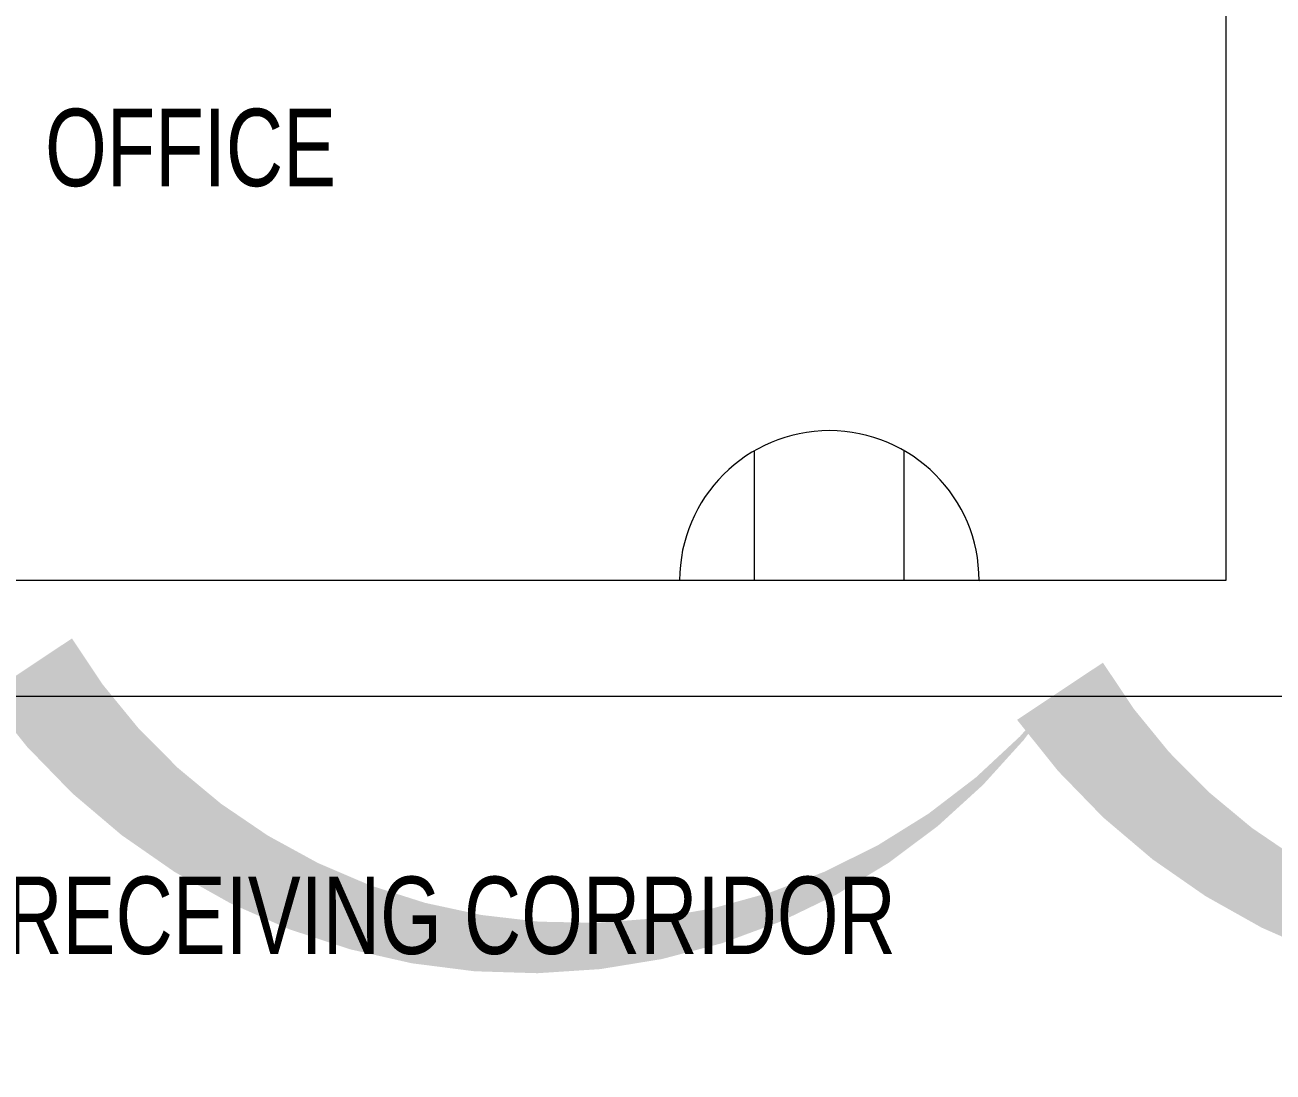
# Model space of a CAD drawing. Header units: metres. Extents: x 75097 to 220695, y -1557923 to -1361206.
# Drawn here: x 168213 to 169825, y -1410468 to -1409115 of the extents above; entities that cross this region are included whole.
import ezdxf

# ---------------------------------------------------------------- set-up
doc = ezdxf.new("R2010")
doc.units = ezdxf.units.M
doc.layers.get('0').update_dxf_attribs({"lineweight": 0})
doc.layers.add('A-100 - Copy$0$72_EGR_BASE_TEXT', color=8, linetype='Continuous', lineweight=0)
doc.layers.add('A-100 - Copy$0$Walls', color=8, linetype='Continuous', lineweight=0)
doc.layers.add('EXF', color=7, linetype='Continuous', lineweight=0, true_color=0x4e7e3e)
doc.layers.add('REV 01', color=7, linetype='Continuous', lineweight=0, true_color=0xe41b4d)
doc.styles.add('A-100 - Copy$0$X3G_ENTITY_2587EA', font='swisscl.ttf', dxfattribs={"height": 200})

# ---------------------------------------------------------------- blocks, each defined once
blk = doc.blocks.new('MECH UPDATED')
at = {"layer": 'EXF', "color": 85, "elevation": 0}
for points in [[(101035.6, -1363352.2), (101035.5, -1363739)], [(101035.6, -1363448.9), (101203.1, -1363448.9)], [(101035.5, -1363642.3), (101203, -1363642.4)]]:
    blk.add_lwpolyline(points, dxfattribs=at)
at = {"layer": 'EXF', "color": 85}
blk.add_arc((101035.5, -1363545.6, 0), 193.4, 269.9854, 89.9854, dxfattribs=at)
blk = doc.blocks.new('A-100 - Copy')
at = {"layer": 'A-100 - Copy$0$Walls'}
for p, q in [((169763.9, -1408332.7, 0), (169763.9, -1409832.7, 0)), ((169763.9, -1409832.7, 0), (167013.9, -1409832.7, 0)), ((170808.3, -1409982.7, 0), (161957.3, -1409982.7, 0))]:
    blk.add_line(p, q, dxfattribs=at)
at = {"layer": 'A-100 - Copy$0$72_EGR_BASE_TEXT', "char_height": 100, "attachment_point": 2, "style": 'A-100 - Copy$0$X3G_ENTITY_2587EA'}
for s, insert in [('OFFICE', (168426.9, -1409223.5)), ('DIRTY RECEIVING CORRIDOR', (168594.8, -1410215.3))]:
    blk.add_mtext(s, dxfattribs=dict(at, insert=insert))

msp = doc.modelspace()

# ---------------------------------------------------------------- block references
at = {"layer": 'EXF', "color": 85, "rotation": 90}
msp.add_blockref('MECH UPDATED', (-1194293.6, -1510868.2, 0), dxfattribs=at)

# ---------------------------------------------------------------- next in the draw order: block references
msp.add_blockref('A-100 - Copy', (0, 0))

# ---------------------------------------------------------------- next in the draw order: linework, layer by layer
at = {"layer": 'REV 01', "color": 3, "elevation": 0}
msp.add_lwpolyline([(173544.5, -1410069.8, 0, 133.2, -0.520567), (172213, -1410038.5, 0, 133.2, -0.520567), (170881.4, -1410007.2, 0, 133.2, -0.520567), (169549.9, -1409975.9, 0, 133.2, -0.520567), (168218.3, -1409944.6, 0, 133.2, -0.520567), (166886.7, -1409913.4, 0, 133.2, -0.520567), (165555.2, -1409882.1, 0, 133.2, -0.520567), (164223.6, -1409850.8, 0, 133.2, -0.520567), (162955.6, -1409751.8, 0, 133.2, -0.520567), (162840.2, -1408424.9, 0, 133.2, -0.520567), (162724.8, -1407098, 0, 133.2, -0.520567), (162609.3, -1405771.1, 0, 133.2, -0.520567), (162493.9, -1404444.2, 0, 133.2, -0.520567), (162378.5, -1403117.2, 0, 133.2, -0.520567)], format="xyseb", dxfattribs=at)

doc.saveas('drawing.dxf')
